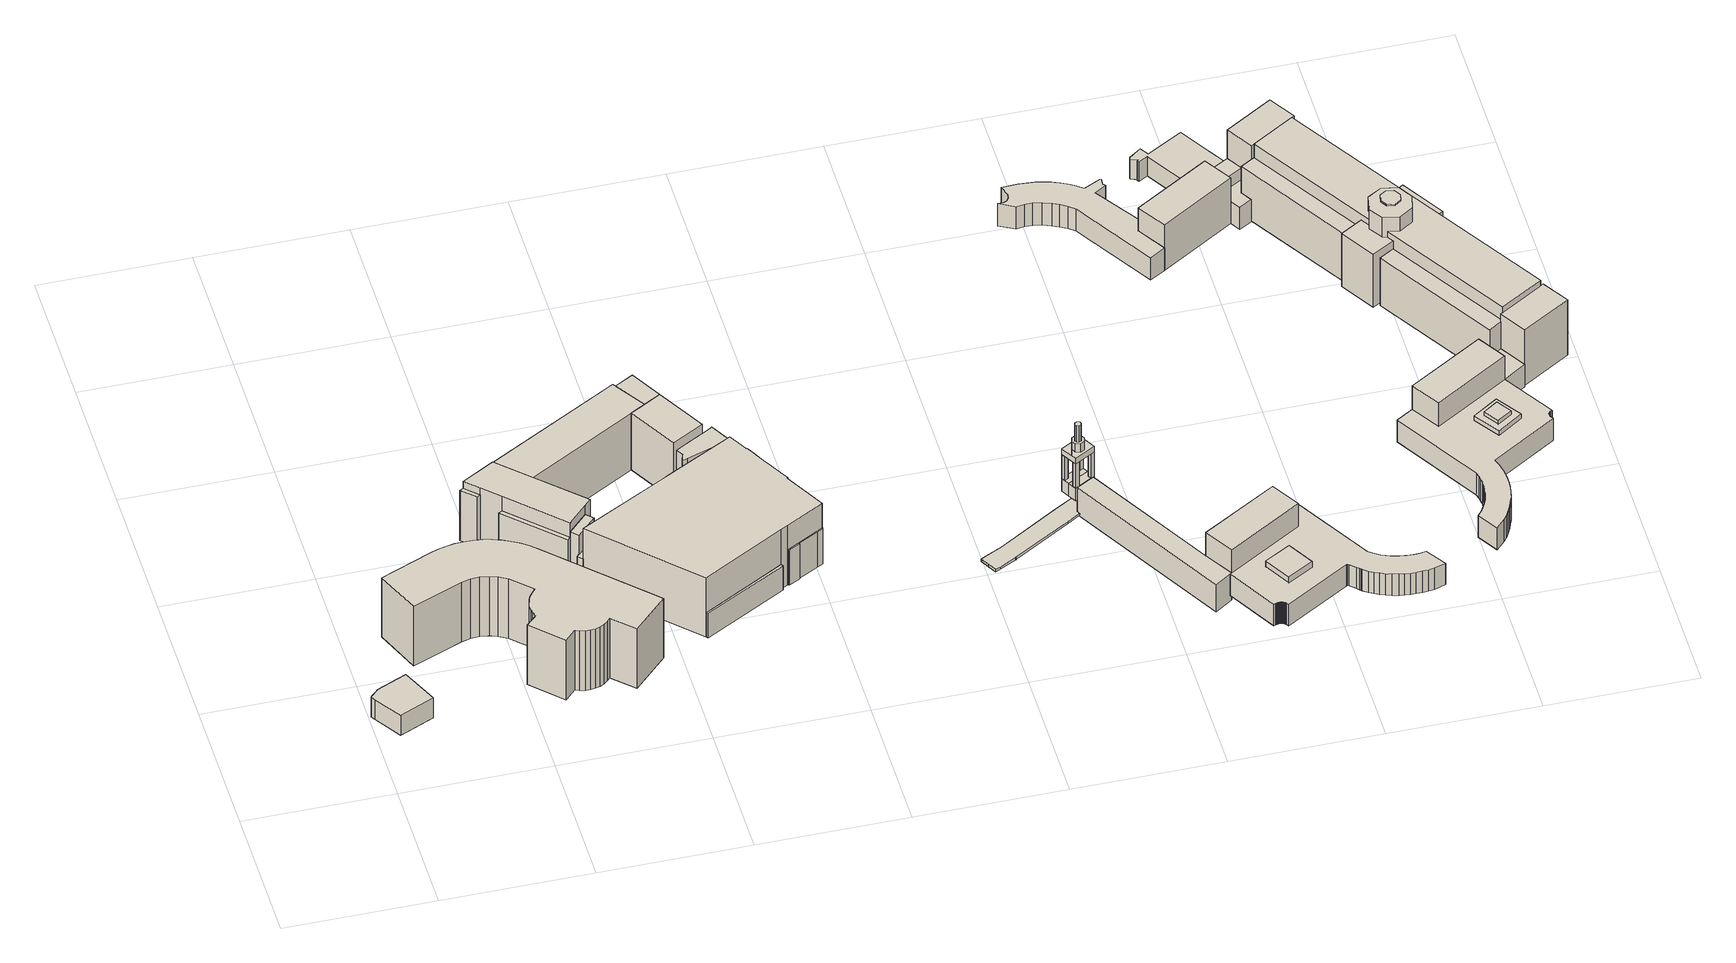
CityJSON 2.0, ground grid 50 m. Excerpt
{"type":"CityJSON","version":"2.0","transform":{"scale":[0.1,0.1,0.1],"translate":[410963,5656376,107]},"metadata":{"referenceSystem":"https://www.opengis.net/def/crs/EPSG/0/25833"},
"CityObjects":{
"building1":{"type":"Building","attributes":{"Dachtyp_tdc":"tdcPolyFlatRoof","Gemeindeschluessel":14612000,"Dachneigung":0,"QualitaetDacherkennung":56,"Geometrietyp2DReferenz":"3000","measuredHeight":8.36,"function":"31001_9998","roofType":"1000"},"geometry":[{"type":"Solid","lod":"1","boundaries":[[[[0,1,2,3,4,5,6,7,8,9]],[[10,11,12,13,14,15,16,17,18,19]],[[9,11,10,0]],[[8,12,11,9]],[[7,13,12,8]],[[6,14,13,7]],[[5,15,14,6]],[[4,16,15,5]],[[3,17,16,4]],[[2,18,17,3]],[[1,19,18,2]],[[0,10,19,1]]]]}]},
"building2":{"type":"Building","attributes":{"name":"Stadtbezirksamt Altstadt","Dachtyp_tdc":"tdcPolyFlatRoof","Gemeindeschluessel":14612000,"Dachneigung":0,"QualitaetDacherkennung":4,"Geometrietyp2DReferenz":"3000","measuredHeight":24.84,"function":"31001_3012","roofType":"1000"},"geometry":[{"type":"Solid","lod":"1","boundaries":[[[[20,21,22,23,24,25,26,27,28,29,30,31,32,33,34,35,36,37,38,39,40,41,42,43,44,45,46,47,48,49,50,51,52,53,54,55,56,57,58,59,60,61,62]],[[63,64,65,66,67,68,69,70,71,72,73,74,75,76,77,78,79,80,81,82,83,84,85,86,87,88,89,90,91,92,93,94,95,96,97,98,99,100,101,102,103,104,105]],[[62,64,63,20]],[[61,65,64,62]],[[60,66,65,61]],[[59,67,66,60]],[[58,68,67,59]],[[57,69,68,58]],[[56,70,69,57]],[[55,71,70,56]],[[54,72,71,55]],[[53,73,72,54]],[[52,74,73,53]],[[51,75,74,52]],[[50,76,75,51]],[[49,77,76,50]],[[48,78,77,49]],[[47,79,78,48]],[[46,80,79,47]],[[45,81,80,46]],[[44,82,81,45]],[[43,83,82,44]],[[42,84,83,43]],[[41,85,84,42]],[[40,86,85,41]],[[39,87,86,40]],[[38,88,87,39]],[[37,89,88,38]],[[36,90,89,37]],[[35,91,90,36]],[[34,92,91,35]],[[33,93,92,34]],[[32,94,93,33]],[[31,95,94,32]],[[30,96,95,31]],[[29,97,96,30]],[[28,98,97,29]],[[27,99,98,28]],[[26,100,99,27]],[[25,101,100,26]],[[24,102,101,25]],[[23,103,102,24]],[[22,104,103,23]],[[21,105,104,22]],[[20,63,105,21]]]]}]},
"building3":{"type":"Building","attributes":{"Gemeindeschluessel":14612000,"Geometrietyp2DReferenz":"3000","function":"31001_9998","roofType":"9999"},"children":["building3-1","building3-2","building3-3","building3-4","building3-5","building3-6","building3-7","building3-8","building3-9"]},
"building3-1":{"type":"BuildingPart","attributes":{"Dachtyp_tdc":"tdcPolyFlatRoof","Dachneigung":0,"QualitaetDacherkennung":13,"Geometrietyp2DReferenz":"3000","measuredHeight":17.8,"roofType":"1000"},"parents":["building3"],"geometry":[{"type":"Solid","lod":"1","boundaries":[[[[106,107,108,109]],[[110,111,112,113]],[[109,111,110,106]],[[108,112,111,109]],[[107,113,112,108]],[[106,110,113,107]]]]}]},
"building3-2":{"type":"BuildingPart","attributes":{"Dachtyp_tdc":"tdcHipAndGableRoof","Dachneigung":14.66,"QualitaetDacherkennung":58,"Geometrietyp2DReferenz":"3000","measuredHeight":24.56,"roofType":"5000"},"parents":["building3"],"geometry":[{"type":"Solid","lod":"1","boundaries":[[[[114,115,116,117]],[[118,119,120,121]],[[117,119,118,114]],[[116,120,119,117]],[[115,121,120,116]],[[114,118,121,115]]]]}]},
"building3-3":{"type":"BuildingPart","attributes":{"Dachtyp_tdc":"tdcPolyFlatRoof","Dachneigung":0,"QualitaetDacherkennung":63,"Geometrietyp2DReferenz":"3000","measuredHeight":20.06,"roofType":"1000"},"parents":["building3"],"geometry":[{"type":"Solid","lod":"1","boundaries":[[[[122,123,124,125,126]],[[127,128,129,130,112]],[[125,128,127,126]],[[124,129,128,125]],[[123,130,129,124]],[[122,112,130,123]],[[126,127,112,122]]]]}]},
"building3-4":{"type":"BuildingPart","attributes":{"Dachtyp_tdc":"tdcPolyFlatRoof","Dachneigung":0,"QualitaetDacherkennung":63,"Geometrietyp2DReferenz":"3000","measuredHeight":20.05,"roofType":"1000"},"parents":["building3"],"geometry":[{"type":"Solid","lod":"1","boundaries":[[[[131,132,133,134,135,136]],[[137,138,119,139,140,141]],[[136,138,137,131]],[[135,119,138,136]],[[134,139,119,135]],[[133,140,139,134]],[[132,141,140,133]],[[131,137,141,132]]]]}]},
"building3-5":{"type":"BuildingPart","attributes":{"Dachtyp_tdc":"tdcFreeFormRoof","Dachneigung":76.34,"QualitaetDacherkennung":14,"Geometrietyp2DReferenz":"3000","measuredHeight":22.86,"roofType":"5000"},"parents":["building3"],"geometry":[{"type":"Solid","lod":"1","boundaries":[[[[142,143,144,145,146,147,142,148,149]],[[150,151,152,150,153,154,155,140,139]],[[149,151,150,142]],[[148,152,151,149]],[[142,150,152,148]],[[147,153,150,142]],[[146,154,153,147]],[[145,155,154,146]],[[144,140,155,145]],[[143,139,140,144]],[[142,150,139,143]]]]}]},
"building3-6":{"type":"BuildingPart","attributes":{"Dachtyp_tdc":"tdcPolyFlatRoof","Dachneigung":0,"QualitaetDacherkennung":37,"Geometrietyp2DReferenz":"3000","measuredHeight":20.97,"roofType":"1000"},"parents":["building3"],"geometry":[{"type":"Solid","lod":"1","boundaries":[[[[156,157,158,159]],[[160,161,162,163]],[[159,161,160,156]],[[158,162,161,159]],[[157,163,162,158]],[[156,160,163,157]]]]}]},
"building3-7":{"type":"BuildingPart","attributes":{"Dachtyp_tdc":"tdcHipRoof","Dachneigung":14.99,"QualitaetDacherkennung":49,"Geometrietyp2DReferenz":"3000","measuredHeight":24.59,"roofType":"3200"},"parents":["building3"],"geometry":[{"type":"MultiSurface","lod":"1","boundaries":[[[164,165,166,167,168,167,169,170,171,172]],[[161,173,174,175,127,112,130,112,111,162]],[[172,173,161,164]],[[171,174,173,172]],[[170,175,174,171]],[[169,127,175,170]],[[167,112,127,169]],[[168,130,112,167]],[[166,111,112,167]],[[165,162,111,166]],[[164,161,162,165]]]}]},
"building3-8":{"type":"BuildingPart","attributes":{"Dachtyp_tdc":"tdcHipAndGableRoof","Dachneigung":14.1,"QualitaetDacherkennung":56,"Geometrietyp2DReferenz":"3000","measuredHeight":24.42,"roofType":"5000"},"parents":["building3"],"geometry":[{"type":"Solid","lod":"1","boundaries":[[[[114,176,177,178,179,180]],[[118,181,182,183,184,151]],[[180,181,118,114]],[[179,182,181,180]],[[178,183,182,179]],[[177,184,183,178]],[[176,151,184,177]],[[114,118,151,176]]]]}]},
"building3-9":{"type":"BuildingPart","attributes":{"Dachtyp_tdc":"tdcGableRoof","Dachneigung":14.91,"QualitaetDacherkennung":82,"Geometrietyp2DReferenz":"3000","measuredHeight":24.55,"roofType":"3100"},"parents":["building3"],"geometry":[{"type":"Solid","lod":"1","boundaries":[[[[185,186,187,188,189,190]],[[191,183,182,121,174,173]],[[190,183,191,185]],[[189,182,183,190]],[[188,121,182,189]],[[187,174,121,188]],[[186,173,174,187]],[[185,191,173,186]]]]}]},
"building4":{"type":"Building","attributes":{"name":"Gesundheitsberatungszentrum","Gemeindeschluessel":14612000,"Geometrietyp2DReferenz":"3000","function":"31001_3010","roofType":"9999"},"children":["building4-1","building4-2","building4-3","building4-4","building4-5","building4-6"]},
"building4-1":{"type":"BuildingPart","attributes":{"Dachtyp_tdc":"tdcHipRoof","Dachneigung":45.68,"QualitaetDacherkennung":22,"Geometrietyp2DReferenz":"3000","measuredHeight":26.24,"roofType":"3200"},"parents":["building4"],"geometry":[{"type":"Solid","lod":"1","boundaries":[[[[192,193,194,195,196,197,198,199]],[[200,201,202,203,204,205,206,207]],[[199,201,200,192]],[[198,202,201,199]],[[197,203,202,198]],[[196,204,203,197]],[[195,205,204,196]],[[194,206,205,195]],[[193,207,206,194]],[[192,200,207,193]]]]}]},
"building4-2":{"type":"BuildingPart","attributes":{"Dachtyp_tdc":"tdcFreeFormRoof","Dachneigung":18.18,"QualitaetDacherkennung":1,"Geometrietyp2DReferenz":"3000","measuredHeight":17.08,"roofType":"5000"},"parents":["building4"],"geometry":[{"type":"Solid","lod":"1","boundaries":[[[[208,209,210,211,212,213,214,215,216,217]],[[218,219,220,221,222,223,224,225,226,227]],[[217,219,218,208]],[[216,220,219,217]],[[215,221,220,216]],[[214,222,221,215]],[[213,223,222,214]],[[212,224,223,213]],[[211,225,224,212]],[[210,226,225,211]],[[209,227,226,210]],[[208,218,227,209]]]]}]},
"building4-3":{"type":"BuildingPart","attributes":{"Dachtyp_tdc":"tdcPolyFlatRoof","Dachneigung":0,"QualitaetDacherkennung":1,"Geometrietyp2DReferenz":"3000","measuredHeight":10.24,"roofType":"1000"},"parents":["building4"],"geometry":[{"type":"Solid","lod":"1","boundaries":[[[[228,229,230,231]],[[232,233,234,235]],[[231,233,232,228]],[[230,234,233,231]],[[229,235,234,230]],[[228,232,235,229]]]]}]},
"building4-4":{"type":"BuildingPart","attributes":{"Dachtyp_tdc":"tdcPolyFlatRoof","Dachneigung":2.8,"QualitaetDacherkennung":18,"Geometrietyp2DReferenz":"3000","measuredHeight":12.35,"roofType":"2100"},"parents":["building4"],"geometry":[{"type":"Solid","lod":"1","boundaries":[[[[236,237,238,239,240,241,242]],[[243,244,245,246,247,248,249]],[[242,244,243,236]],[[241,245,244,242]],[[240,246,245,241]],[[239,247,246,240]],[[238,248,247,239]],[[237,249,248,238]],[[236,243,249,237]]]]}]},
"building4-5":{"type":"BuildingPart","attributes":{"Dachtyp_tdc":"tdcPolyFlatRoof","Dachneigung":0,"QualitaetDacherkennung":1,"Geometrietyp2DReferenz":"3000","measuredHeight":9.23,"roofType":"1000"},"parents":["building4"],"geometry":[{"type":"Solid","lod":"1","boundaries":[[[[250,251,252,253,254,255]],[[256,257,203,201,258,259]],[[255,257,256,250]],[[254,203,257,255]],[[253,201,203,254]],[[252,258,201,253]],[[251,259,258,252]],[[250,256,259,251]]]]}]},
"building4-6":{"type":"BuildingPart","attributes":{"Dachtyp_tdc":"tdcFreeFormRoof","Dachneigung":11.39,"QualitaetDacherkennung":10,"Geometrietyp2DReferenz":"3000","measuredHeight":27.03,"roofType":"5000"},"parents":["building4"],"geometry":[{"type":"Solid","lod":"1","boundaries":[[[[260,261,262,263,264,265,266,267,268,269,270,271,272,273,274,275,276,277,278,279,280]],[[201,281,282,283,284,285,286,287,288,289,290,291,292,293,222,220,232,235,249,248,258]],[[280,281,201,260]],[[279,282,281,280]],[[278,283,282,279]],[[277,284,283,278]],[[276,285,284,277]],[[275,286,285,276]],[[274,287,286,275]],[[273,288,287,274]],[[272,289,288,273]],[[271,290,289,272]],[[270,291,290,271]],[[269,292,291,270]],[[268,293,292,269]],[[267,222,293,268]],[[266,220,222,267]],[[265,232,220,266]],[[264,235,232,265]],[[263,249,235,264]],[[262,248,249,263]],[[261,258,248,262]],[[260,201,258,261]]]]}]},
"building5":{"type":"Building","attributes":{"Erfassungsdatum_Objekt":"2021-12-02","BodenHoehe":108.66,"gemHoehe":0,"BauwerkHoehe":1,"Breite":6.5,"Gemeindeschluessel":"14612000","Geometrietyp2DReferenz":"3000","measuredHeight":1,"function":"53001_1800"},"geometry":[{"type":"Solid","lod":"1","boundaries":[[[[294,295,296,297,298,299,300,301,302,303,304,305,306,307,308,309,310,311]],[[312,313,314,315,316,317,318,319,320,321,322,323,324,325,326,327,328,329]],[[311,313,312,294]],[[310,314,313,311]],[[309,315,314,310]],[[308,316,315,309]],[[307,317,316,308]],[[306,318,317,307]],[[305,319,318,306]],[[304,320,319,305]],[[303,321,320,304]],[[302,322,321,303]],[[301,323,322,302]],[[300,324,323,301]],[[299,325,324,300]],[[298,326,325,299]],[[297,327,326,298]],[[296,328,327,297]],[[295,329,328,296]],[[294,312,329,295]]]]}]},
"building6":{"type":"Building","attributes":{"name":"Mathematisch-Physikalischer Salonngernentor","Gemeindeschluessel":14612000,"Dachneigung":33.72,"Dachorientierung":0,"MittlereTraufHoehe":129.92,"QualitaetDacherkennung":100,"ObjektHoehe":4.65,"BodenHoehe":129.92,"Geometrietyp2DReferenz":"3000","AbsoluteHoehe":134.57,"Dachflaeche":82.23,"measuredHeight":4.65,"function":"31001_3034","roofType":"3500","storeysAboveGround":2},"children":["building6-1","building6-2","building6-3","building6-4","building6-5","building6-6","building6-7","building6-8"],"geometry":[{"type":"Solid","lod":"1","boundaries":[[[[330,331,332,333]],[[334,335,336,337]],[[333,335,334,330]],[[332,336,335,333]],[[331,337,336,332]],[[330,334,337,331]]]]}]},
"building6-1":{"type":"BuildingPart","attributes":{"Dachneigung":5.96,"Dachorientierung":0,"MittlereTraufHoehe":133.5,"QualitaetDacherkennung":100,"BodenHoehe":129.92,"ObjektTeilHoehe":7.48,"Geometrietyp2DReferenz":"3000","AbsoluteHoehe":137.4,"Dachflaeche":77.12,"measuredHeight":7.48,"roofType":"3700","storeysAboveGround":2},"parents":["building6"],"geometry":[{"type":"Solid","lod":"1","boundaries":[[[[338,339,340,341,342,343,344,345]],[[346,347,348,349,350,351,352,353]],[[345,347,346,338]],[[344,348,347,345]],[[343,349,348,344]],[[342,350,349,343]],[[341,351,350,342]],[[340,352,351,341]],[[339,353,352,340]],[[338,346,353,339]]]]}]},
"building6-2":{"type":"BuildingPart","attributes":{"Dachneigung":90,"Dachorientierung":0,"MittlereTraufHoehe":129.92,"QualitaetDacherkennung":100,"BodenHoehe":119.81,"ObjektTeilHoehe":10.11,"Geometrietyp2DReferenz":"3000","AbsoluteHoehe":129.92,"Dachflaeche":1.86,"measuredHeight":10.11,"roofType":"1000","storeysAboveGround":3},"parents":["building6"],"geometry":[{"type":"Solid","lod":"1","boundaries":[[[[354,355,334,356]],[[357,358,359,360]],[[356,358,357,354]],[[334,359,358,356]],[[355,360,359,334]],[[354,357,360,355]]]]}]},
"building6-3":{"type":"BuildingPart","attributes":{"Dachneigung":90,"Dachorientierung":0,"MittlereTraufHoehe":119.81,"QualitaetDacherkennung":100,"BodenHoehe":114.51,"ObjektTeilHoehe":5.3,"Geometrietyp2DReferenz":"3000","AbsoluteHoehe":119.81,"Dachflaeche":24.57,"measuredHeight":5.3,"roofType":"1000","storeysAboveGround":2},"parents":["building6"],"geometry":[{"type":"Solid","lod":"1","boundaries":[[[[359,361,362,363]],[[364,365,366,367]],[[363,365,364,359]],[[362,366,365,363]],[[361,367,366,362]],[[359,364,367,361]]]]}]},
"building6-4":{"type":"BuildingPart","attributes":{"Dachneigung":6.76,"Dachorientierung":0,"MittlereTraufHoehe":137.99,"QualitaetDacherkennung":100,"BodenHoehe":135.34,"ObjektTeilHoehe":10.93,"Geometrietyp2DReferenz":"3000","AbsoluteHoehe":146.27,"Dachflaeche":27.13,"measuredHeight":10.93,"roofType":"4000","storeysAboveGround":4},"parents":["building6"],"geometry":[{"type":"Solid","lod":"1","boundaries":[[[[368,369,370,371,372,373,374,375]],[[376,377,378,379,380,381,382,383]],[[375,377,376,368]],[[374,378,377,375]],[[373,379,378,374]],[[372,380,379,373]],[[371,381,380,372]],[[370,382,381,371]],[[369,383,382,370]],[[368,376,383,369]]]]}]},
"building6-5":{"type":"BuildingPart","attributes":{"Dachneigung":90,"Dachorientierung":0,"MittlereTraufHoehe":129.92,"QualitaetDacherkennung":100,"BodenHoehe":119.81,"ObjektTeilHoehe":10.11,"Geometrietyp2DReferenz":"3000","AbsoluteHoehe":129.92,"Dachflaeche":1.86,"measuredHeight":10.11,"roofType":"1000","storeysAboveGround":3},"parents":["building6"],"geometry":[{"type":"Solid","lod":"1","boundaries":[[[[384,385,386,337]],[[387,388,389,390]],[[337,388,387,384]],[[386,389,388,337]],[[385,390,389,386]],[[384,387,390,385]]]]}]},
"building6-6":{"type":"BuildingPart","attributes":{"Dachneigung":90,"Dachorientierung":0,"MittlereTraufHoehe":119.81,"QualitaetDacherkennung":100,"BodenHoehe":114.51,"ObjektTeilHoehe":5.3,"Geometrietyp2DReferenz":"3000","AbsoluteHoehe":119.81,"Dachflaeche":24.6,"measuredHeight":5.3,"roofType":"1000","storeysAboveGround":2},"parents":["building6"],"geometry":[{"type":"Solid","lod":"1","boundaries":[[[[362,361,388,391]],[[366,392,393,367]],[[391,392,366,362]],[[388,393,392,391]],[[361,367,393,388]],[[362,366,367,361]]]]}]},
"building6-7":{"type":"BuildingPart","attributes":{"Dachneigung":90,"Dachorientierung":0,"MittlereTraufHoehe":129.92,"QualitaetDacherkennung":100,"BodenHoehe":119.81,"ObjektTeilHoehe":10.11,"Geometrietyp2DReferenz":"3000","AbsoluteHoehe":129.92,"Dachflaeche":1.86,"measuredHeight":10.11,"roofType":"1000","storeysAboveGround":3},"parents":["building6"],"geometry":[{"type":"Solid","lod":"1","boundaries":[[[[394,335,395,396]],[[397,398,399,363]],[[396,398,397,394]],[[395,399,398,396]],[[335,363,399,395]],[[394,397,363,335]]]]}]},
"building6-8":{"type":"BuildingPart","attributes":{"Dachneigung":90,"Dachorientierung":0,"MittlereTraufHoehe":129.92,"QualitaetDacherkennung":100,"BodenHoehe":119.81,"ObjektTeilHoehe":10.11,"Geometrietyp2DReferenz":"3000","AbsoluteHoehe":129.92,"Dachflaeche":1.86,"measuredHeight":10.11,"roofType":"1000","storeysAboveGround":3},"parents":["building6"],"geometry":[{"type":"Solid","lod":"1","boundaries":[[[[336,400,401,402]],[[391,403,404,405]],[[402,403,391,336]],[[401,404,403,402]],[[400,405,404,401]],[[336,391,405,400]]]]}]},
"building7":{"type":"Building","attributes":{"name":"Mathematisch-Physikalischer Salonnger","Gemeindeschluessel":14612000,"Dachneigung":90,"Dachorientierung":0,"MittlereTraufHoehe":119.81,"QualitaetDacherkennung":100,"ObjektHoehe":11.35,"BodenHoehe":108.46,"Geometrietyp2DReferenz":"3000","AbsoluteHoehe":119.81,"Dachflaeche":418.21,"measuredHeight":11.35,"function":"31001_3034","roofType":"1000","storeysAboveGround":4},"geometry":[{"type":"Solid","lod":"1","boundaries":[[[[406,407,408,409,410]],[[411,412,413,414,415]],[[410,412,411,406]],[[409,413,412,410]],[[408,414,413,409]],[[407,415,414,408]],[[406,411,415,407]]]]}]},
"building8":{"type":"Building","attributes":{"name":"Porzellansammlungnger","Gemeindeschluessel":14612000,"Dachneigung":90,"Dachorientierung":0,"MittlereTraufHoehe":119.81,"QualitaetDacherkennung":100,"ObjektHoehe":8.9,"BodenHoehe":110.91,"Geometrietyp2DReferenz":"3000","AbsoluteHoehe":119.81,"Dachflaeche":1436.01,"measuredHeight":8.9,"function":"31001_3034","roofType":"1000","storeysAboveGround":3},"children":["building8-1","building8-2"],"geometry":[{"type":"Solid","lod":"1","boundaries":[[[[416,417,418,419,420,421,422,423,406,410,424,425,426,427,428,429,430,431,432,433,434,435,436,437,438,439,440,441,442,443,444,445,446,447,448,449,450,451,452,453,454,455,456,457,458,459,460,461,462,463,464,465,466,467,468,469,470,471]],[[472,473,474,475,476,477,478,479,480,481,482,483,484,485,486,487,488,489,490,491,492,493,494,495,496,497,498,499,500,501,502,503,504,505,506,507,508,509,510,511,512,513,514,515,516,517,518,519,520,521,522,523,524,525,526,527,528,529]],[[471,473,472,416]],[[470,474,473,471]],[[469,475,474,470]],[[468,476,475,469]],[[467,477,476,468]],[[466,478,477,467]],[[465,479,478,466]],[[464,480,479,465]],[[463,481,480,464]],[[462,482,481,463]],[[461,483,482,462]],[[460,484,483,461]],[[459,485,484,460]],[[458,486,485,459]],[[457,487,486,458]],[[456,488,487,457]],[[455,489,488,456]],[[454,490,489,455]],[[453,491,490,454]],[[452,492,491,453]],[[451,493,492,452]],[[450,494,493,451]],[[449,495,494,450]],[[448,496,495,449]],[[447,497,496,448]],[[446,498,497,447]],[[445,499,498,446]],[[444,500,499,445]],[[443,501,500,444]],[[442,502,501,443]],[[441,503,502,442]],[[440,504,503,441]],[[439,505,504,440]],[[438,506,505,439]],[[437,507,506,438]],[[436,508,507,437]],[[435,509,508,436]],[[434,510,509,435]],[[433,511,510,434]],[[432,512,511,433]],[[431,513,512,432]],[[430,514,513,431]],[[429,515,514,430]],[[428,516,515,429]],[[427,517,516,428]],[[426,518,517,427]],[[425,519,518,426]],[[424,520,519,425]],[[410,521,520,424]],[[406,522,521,410]],[[423,523,522,406]],[[422,524,523,423]],[[421,525,524,422]],[[420,526,525,421]],[[419,527,526,420]],[[418,528,527,419]],[[417,529,528,418]],[[416,472,529,417]]]]}]},
"building8-1":{"type":"BuildingPart","attributes":{"Dachneigung":45,"Dachorientierung":58.84,"MittlereTraufHoehe":126.69,"QualitaetDacherkennung":100,"BodenHoehe":119.81,"ObjektTeilHoehe":12.42,"Geometrietyp2DReferenz":"3000","AbsoluteHoehe":132.23,"Dachflaeche":468.98,"measuredHeight":12.42,"roofType":"3200","storeysAboveGround":4},"parents":["building8"],"geometry":[{"type":"Solid","lod":"1","boundaries":[[[[530,531,532,533]],[[534,410,406,535]],[[533,410,534,530]],[[532,406,410,533]],[[531,535,406,532]],[[530,534,535,531]]]]}]},
"building8-2":{"type":"BuildingPart","attributes":{"Dachneigung":65.24,"Dachorientierung":0,"MittlereTraufHoehe":121.16,"QualitaetDacherkennung":100,"BodenHoehe":119.81,"ObjektTeilHoehe":3.64,"Geometrietyp2DReferenz":"3000","AbsoluteHoehe":123.45,"Dachflaeche":110.38,"measuredHeight":3.64,"roofType":"3500","storeysAboveGround":1},"parents":["building8"],"geometry":[{"type":"Solid","lod":"1","boundaries":[[[[536,537,538,539]],[[540,541,542,543]],[[539,541,540,536]],[[538,542,541,539]],[[537,543,542,538]],[[536,540,543,537]]]]}]},
"building9":{"type":"Building","attributes":{"name":"Gemäldegalerie Alte Meisternger","Gemeindeschluessel":14612000,"Dachneigung":66.45,"Dachorientierung":148.56,"MittlereTraufHoehe":134.71,"QualitaetDacherkennung":100,"ObjektHoehe":27.31,"BodenHoehe":111.05,"Geometrietyp2DReferenz":"3000","AbsoluteHoehe":138.36,"Dachflaeche":1936.6,"measuredHeight":27.31,"function":"31001_3034","roofType":"3100","storeysAboveGround":9},"children":["building9-1","building9-2","building9-3","building9-4","building9-5","building9-6","building9-7","building9-8","building9-9","building9-10","building9-11","building9-12","building9-13","building9-14","building9-15","building9-16","building9-17"],"geometry":[{"type":"Solid","lod":"1","boundaries":[[[[544,545,546,547]],[[548,549,550,551]],[[547,549,548,544]],[[546,550,549,547]],[[545,551,550,546]],[[544,548,551,545]]]]}]},
"building9-1":{"type":"BuildingPart","attributes":{"Dachneigung":73.88,"Dachorientierung":0,"MittlereTraufHoehe":143.91,"QualitaetDacherkennung":100,"BodenHoehe":143.91,"ObjektTeilHoehe":0.901,"Geometrietyp2DReferenz":"3000","AbsoluteHoehe":144.81,"Dachflaeche":33.53,"measuredHeight":0.901,"roofType":"3500","storeysAboveGround":1},"parents":["building9"],"geometry":[{"type":"Solid","lod":"1","boundaries":[[[[552,553,554,555,556,557,558,559]],[[560,561,562,563,564,565,566,567]],[[559,561,560,552]],[[558,562,561,559]],[[557,563,562,558]],[[556,564,563,557]],[[555,565,564,556]],[[554,566,565,555]],[[553,567,566,554]],[[552,560,567,553]]]]}]},
"building9-2":{"type":"BuildingPart","attributes":{"Dachneigung":44.98,"Dachorientierung":60.61,"MittlereTraufHoehe":122.81,"QualitaetDacherkennung":100,"BodenHoehe":111.12,"ObjektTeilHoehe":14.79,"Geometrietyp2DReferenz":"3000","AbsoluteHoehe":125.91,"Dachflaeche":83.81,"measuredHeight":14.79,"roofType":"3100","storeysAboveGround":5},"parents":["building9"],"geometry":[{"type":"Solid","lod":"1","boundaries":[[[[568,569,570,571]],[[572,573,574,575]],[[571,573,572,568]],[[570,574,573,571]],[[569,575,574,570]],[[568,572,575,569]]]]}]},
"building9-3":{"type":"BuildingPart","attributes":{"Dachneigung":90,"Dachorientierung":0,"MittlereTraufHoehe":119.81,"QualitaetDacherkennung":100,"BodenHoehe":111.64,"ObjektTeilHoehe":8.17,"Geometrietyp2DReferenz":"3000","AbsoluteHoehe":119.81,"Dachflaeche":343.1,"measuredHeight":8.17,"roofType":"1000","storeysAboveGround":3},"parents":["building9"],"geometry":[{"type":"Solid","lod":"1","boundaries":[[[[576,577,578,579,580,581,582,583,584,585,586,587,588,589,590]],[[591,592,593,594,595,596,597,598,599,600,601,602,603,604,605]],[[590,592,591,576]],[[589,593,592,590]],[[588,594,593,589]],[[587,595,594,588]],[[586,596,595,587]],[[585,597,596,586]],[[584,598,597,585]],[[583,599,598,584]],[[582,600,599,583]],[[581,601,600,582]],[[580,602,601,581]],[[579,603,602,580]],[[578,604,603,579]],[[577,605,604,578]],[[576,591,605,577]]]]}]},
"building9-4":{"type":"BuildingPart","attributes":{"Dachneigung":90,"Dachorientierung":0,"MittlereTraufHoehe":119.81,"QualitaetDacherkennung":100,"BodenHoehe":110.49,"ObjektTeilHoehe":9.32,"Geometrietyp2DReferenz":"3000","AbsoluteHoehe":119.81,"Dachflaeche":62.62,"measuredHeight":9.32,"roofType":"1000","storeysAboveGround":3},"parents":["building9"],"geometry":[{"type":"Solid","lod":"1","boundaries":[[[[606,607,608,609,610,611,612]],[[613,614,615,616,617,618,619]],[[612,614,613,606]],[[611,615,614,612]],[[610,616,615,611]],[[609,617,616,610]],[[608,618,617,609]],[[607,619,618,608]],[[606,613,619,607]]]]}]},
"building9-5":{"type":"BuildingPart","attributes":{"Dachneigung":90,"Dachorientierung":0,"MittlereTraufHoehe":119.81,"QualitaetDacherkennung":100,"BodenHoehe":110.5,"ObjektTeilHoehe":9.31,"Geometrietyp2DReferenz":"3000","AbsoluteHoehe":119.81,"Dachflaeche":532.3,"measuredHeight":9.31,"roofType":"1000","storeysAboveGround":3},"parents":["building9"],"geometry":[{"type":"Solid","lod":"1","boundaries":[[[[620,621,622,623,624,625,626,627,628,629,630,631,632,633,634,635,636,637,638,639,640,641,642,643,644,645,646,647,648,649,650,651,652,653,654,655,656,657,658,659,660,661,662,663,664,665,666,667]],[[668,669,670,671,672,673,674,675,676,677,678,679,680,681,682,683,684,685,686,687,688,689,690,691,692,693,694,695,696,697,698,699,700,701,702,703,704,705,706,707,708,709,710,711,712,713,714,715]],[[667,669,668,620]],[[666,670,669,667]],[[665,671,670,666]],[[664,672,671,665]],[[663,673,672,664]],[[662,674,673,663]],[[661,675,674,662]],[[660,676,675,661]],[[659,677,676,660]],[[658,678,677,659]],[[657,679,678,658]],[[656,680,679,657]],[[655,681,680,656]],[[654,682,681,655]],[[653,683,682,654]],[[652,684,683,653]],[[651,685,684,652]],[[650,686,685,651]],[[649,687,686,650]],[[648,688,687,649]],[[647,689,688,648]],[[646,690,689,647]],[[645,691,690,646]],[[644,692,691,645]],[[643,693,692,644]],[[642,694,693,643]],[[641,695,694,642]],[[640,696,695,641]],[[639,697,696,640]],[[638,698,697,639]],[[637,699,698,638]],[[636,700,699,637]],[[635,701,700,636]],[[634,702,701,635]],[[633,703,702,634]],[[632,704,703,633]],[[631,705,704,632]],[[630,706,705,631]],[[629,707,706,630]],[[628,708,707,629]],[[627,709,708,628]],[[626,710,709,627]],[[625,711,710,626]],[[624,712,711,625]],[[623,713,712,624]],[[622,714,713,623]],[[621,715,714,622]],[[620,668,715,621]]]]}]},
"building9-6":{"type":"BuildingPart","attributes":{"Dachneigung":90,"Dachorientierung":0,"MittlereTraufHoehe":130.77,"QualitaetDacherkennung":100,"BodenHoehe":110.92,"ObjektTeilHoehe":19.85,"Geometrietyp2DReferenz":"3000","AbsoluteHoehe":130.77,"Dachflaeche":268.6,"measuredHeight":19.85,"roofType":"1000","storeysAboveGround":7},"parents":["building9"],"geometry":[{"type":"Solid","lod":"1","boundaries":[[[[716,717,718,719]],[[720,721,722,723]],[[719,721,720,716]],[[718,722,721,719]],[[717,723,722,718]],[[716,720,723,717]]]]}]},
"building9-7":{"type":"BuildingPart","attributes":{"Dachneigung":45,"Dachorientierung":58.34,"MittlereTraufHoehe":126.69,"QualitaetDacherkennung":100,"BodenHoehe":110.76,"ObjektTeilHoehe":21.47,"Geometrietyp2DReferenz":"3000","AbsoluteHoehe":132.23,"Dachflaeche":468.98,"measuredHeight":21.47,"roofType":"3200","storeysAboveGround":7},"parents":["building9"],"geometry":[{"type":"Solid","lod":"1","boundaries":[[[[724,725,726,727]],[[728,729,730,731]],[[727,729,728,724]],[[726,730,729,727]],[[725,731,730,726]],[[724,728,731,725]]]]}]},
"building9-8":{"type":"BuildingPart","attributes":{"Dachneigung":90,"Dachorientierung":0,"MittlereTraufHoehe":130.77,"QualitaetDacherkennung":100,"BodenHoehe":110.86,"ObjektTeilHoehe":19.91,"Geometrietyp2DReferenz":"3000","AbsoluteHoehe":130.77,"Dachflaeche":262.35,"measuredHeight":19.91,"roofType":"1000","storeysAboveGround":7},"parents":["building9"],"geometry":[{"type":"Solid","lod":"1","boundaries":[[[[732,733,734,735]],[[736,737,738,739]],[[735,737,736,732]],[[734,738,737,735]],[[733,739,738,734]],[[732,736,739,733]]]]}]},
"building9-9":{"type":"BuildingPart","attributes":{"Dachneigung":78.91,"Dachorientierung":0,"MittlereTraufHoehe":121.16,"QualitaetDacherkennung":100,"BodenHoehe":119.81,"ObjektTeilHoehe":2.35,"Geometrietyp2DReferenz":"3000","AbsoluteHoehe":122.16,"Dachflaeche":106.11,"measuredHeight":2.35,"roofType":"3500","storeysAboveGround":1},"parents":["building9"],"geometry":[{"type":"Solid","lod":"1","boundaries":[[[[740,741,742,743]],[[744,745,746,747]],[[743,745,744,740]],[[742,746,745,743]],[[741,747,746,742]],[[740,744,747,741]]]]}]},
"building9-10":{"type":"BuildingPart","attributes":{"Dachneigung":45,"Dachorientierung":58.34,"MittlereTraufHoehe":126.69,"QualitaetDacherkennung":100,"BodenHoehe":110.5,"ObjektTeilHoehe":21.73,"Geometrietyp2DReferenz":"3000","AbsoluteHoehe":132.23,"Dachflaeche":468.98,"measuredHeight":21.73,"roofType":"3200","storeysAboveGround":7},"parents":["building9"],"geometry":[{"type":"Solid","lod":"1","boundaries":[[[[748,749,750,751]],[[617,670,669,752]],[[751,670,617,748]],[[750,669,670,751]],[[749,752,669,750]],[[748,617,752,749]]]]}]},
"building9-11":{"type":"BuildingPart","attributes":{"Dachneigung":79.91,"Dachorientierung":58.56,"MittlereTraufHoehe":133.5,"QualitaetDacherkennung":100,"BodenHoehe":111.85,"ObjektTeilHoehe":22.86,"Geometrietyp2DReferenz":"3000","AbsoluteHoehe":134.71,"Dachflaeche":119.22,"measuredHeight":22.86,"roofType":"5000","storeysAboveGround":8},"parents":["building9"],"geometry":[{"type":"Solid","lod":"1","boundaries":[[[[753,754,755,756]],[[757,758,759,760]],[[756,758,757,753]],[[755,759,758,756]],[[754,760,759,755]],[[753,757,760,754]]]]}]},
"building9-12":{"type":"BuildingPart","attributes":{"Dachneigung":90,"Dachorientierung":0,"MittlereTraufHoehe":134.71,"QualitaetDacherkennung":100,"BodenHoehe":111.96,"ObjektTeilHoehe":22.75,"Geometrietyp2DReferenz":"3000","AbsoluteHoehe":134.71,"Dachflaeche":49.97,"measuredHeight":22.75,"roofType":"1000","storeysAboveGround":8},"parents":["building9"],"geometry":[{"type":"Solid","lod":"1","boundaries":[[[[761,762,763,764]],[[765,766,767,768]],[[764,766,765,761]],[[763,767,766,764]],[[762,768,767,763]],[[761,765,768,762]]]]}]},
"building9-13":{"type":"BuildingPart","attributes":{"Dachneigung":26.23,"Dachorientierung":0,"MittlereTraufHoehe":139.72,"QualitaetDacherkennung":100,"BodenHoehe":111.89,"ObjektTeilHoehe":32.92,"Geometrietyp2DReferenz":"3000","AbsoluteHoehe":144.81,"Dachflaeche":225.35,"measuredHeight":32.92,"roofType":"3700","storeysAboveGround":11},"parents":["building9"],"geometry":[{"type":"Solid","lod":"1","boundaries":[[[[769,770,771,772,773,774,775,776]],[[777,778,779,780,781,782,783,784]],[[776,778,777,769]],[[775,779,778,776]],[[774,780,779,775]],[[773,781,780,774]],[[772,782,781,773]],[[771,783,782,772]],[[770,784,783,771]],[[769,777,784,770]]]]}]},
"building9-14":{"type":"BuildingPart","attributes":{"Dachneigung":66.45,"Dachorientierung":148.56,"MittlereTraufHoehe":134.26,"QualitaetDacherkennung":100,"BodenHoehe":110.99,"ObjektTeilHoehe":27.37,"Geometrietyp2DReferenz":"3000","AbsoluteHoehe":138.36,"Dachflaeche":213.99,"measuredHeight":27.37,"roofType":"3100","storeysAboveGround":9},"parents":["building9"],"geometry":[{"type":"Solid","lod":"1","boundaries":[[[[785,786,787,788]],[[789,790,791,792]],[[788,790,789,785]],[[787,791,790,788]],[[786,792,791,787]],[[785,789,792,786]]]]}]},
"building9-15":{"type":"BuildingPart","attributes":{"Dachneigung":74.89,"Dachorientierung":0,"MittlereTraufHoehe":122.8,"QualitaetDacherkennung":100,"BodenHoehe":121.58,"ObjektTeilHoehe":2.02,"Geometrietyp2DReferenz":"3000","AbsoluteHoehe":123.6,"Dachflaeche":36.4,"measuredHeight":2.02,"roofType":"3500","storeysAboveGround":1},"parents":["building9"],"geometry":[{"type":"Solid","lod":"1","boundaries":[[[[793,794,795,796]],[[797,798,799,800]],[[796,798,797,793]],[[795,799,798,796]],[[794,800,799,795]],[[793,797,800,794]]]]}]},
"building9-16":{"type":"BuildingPart","attributes":{"Dachneigung":90,"Dachorientierung":0,"MittlereTraufHoehe":119.81,"QualitaetDacherkennung":100,"BodenHoehe":110.58,"ObjektTeilHoehe":9.23,"Geometrietyp2DReferenz":"3000","AbsoluteHoehe":119.81,"Dachflaeche":1549.89,"measuredHeight":9.23,"roofType":"1000","storeysAboveGround":3},"parents":["building9"],"geometry":[{"type":"Solid","lod":"1","boundaries":[[[[801,802,803,804,805,806,807,808,809,810,811,812,813,814,815,816,817,818,819,820,821,822,823,824,825,826,827,828,829,830,831,832,833,834,835,836,837,838,839,840,841,842,843,844,845,846,847,848,849,850,851,852,853,854,855,856,857,858,859,860,861,862]],[[863,864,865,866,867,868,869,870,871,872,873,874,875,876,877,878,879,880,881,882,883,884,885,886,887,888,889,890,891,892,893,894,895,896,897,898,899,900,901,902,903,904,905,906,907,908,909,910,911,912,913,914,915,916,917,918,919,920,921,922,923,924]],[[862,864,863,801]],[[861,865,864,862]],[[860,866,865,861]],[[859,867,866,860]],[[858,868,867,859]],[[857,869,868,858]],[[856,870,869,857]],[[855,871,870,856]],[[854,872,871,855]],[[853,873,872,854]],[[852,874,873,853]],[[851,875,874,852]],[[850,876,875,851]],[[849,877,876,850]],[[848,878,877,849]],[[847,879,878,848]],[[846,880,879,847]],[[845,881,880,846]],[[844,882,881,845]],[[843,883,882,844]],[[842,884,883,843]],[[841,885,884,842]],[[840,886,885,841]],[[839,887,886,840]],[[838,888,887,839]],[[837,889,888,838]],[[836,890,889,837]],[[835,891,890,836]],[[834,892,891,835]],[[833,893,892,834]],[[832,894,893,833]],[[831,895,894,832]],[[830,896,895,831]],[[829,897,896,830]],[[828,898,897,829]],[[827,899,898,828]],[[826,900,899,827]],[[825,901,900,826]],[[824,902,901,825]],[[823,903,902,824]],[[822,904,903,823]],[[821,905,904,822]],[[820,906,905,821]],[[819,907,906,820]],[[818,908,907,819]],[[817,909,908,818]],[[816,910,909,817]],[[815,911,910,816]],[[814,912,911,815]],[[813,913,912,814]],[[812,914,913,813]],[[811,915,914,812]],[[810,916,915,811]],[[809,917,916,810]],[[808,918,917,809]],[[807,919,918,808]],[[806,920,919,807]],[[805,921,920,806]],[[804,922,921,805]],[[803,923,922,804]],[[802,924,923,803]],[[801,863,924,802]]]]}]},
"building9-17":{"type":"BuildingPart","attributes":{"Dachneigung":90,"Dachorientierung":0,"MittlereTraufHoehe":134.26,"QualitaetDacherkennung":100,"BodenHoehe":111.15,"ObjektTeilHoehe":23.1,"Geometrietyp2DReferenz":"3000","AbsoluteHoehe":134.26,"Dachflaeche":196.17,"measuredHeight":23.1,"roofType":"1000","storeysAboveGround":8},"parents":["building9"],"geometry":[{"type":"Solid","lod":"1","boundaries":[[[[925,926,927,928]],[[929,930,931,932]],[[928,930,929,925]],[[927,931,930,928]],[[926,932,931,927]],[[925,929,932,926]]]]}]}
},
"vertices":[
[75,252,85],[192,304,85],[190,308,85],[150,398,85],[137,427,85],[37,383,85],[26,372,85],[12,359,85],[9,355,85],[18,340,85],[75,252,2],[18,340,2],[9,355,2],[12,359,2],[26,372,2],[37,383,2],[137,427,2],[150,398,2],[190,308,2],[192,304,2],
[745,310,269],[756,322,269],[825,255,269],[938,368,269],[620,684,269],[599,704,269],[574,722,269],[550,736,269],[524,748,269],[496,758,269],[468,765,269],[440,769,269],[410,770,269],[381,769,269],[353,764,269],[324,757,269],[297,747,269],[126,676,269],[187,525,269],[357,594,269],[388,602,269],[417,603,269],[447,599,269],[472,589,269],[500,572,269],[567,508,269],[555,494,269],[545,481,269],[538,467,269],[534,453,269],[531,437,269],[532,420,269],[534,407,269],[539,390,269],[504,357,269],[601,259,269],[638,296,269],[652,290,269],[671,286,269],[687,286,269],[703,288,269],[718,293,269],[733,300,269],[745,310,21],[733,300,21],[718,293,21],[703,288,21],[687,286,21],[671,286,21],[652,290,21],[638,296,21],[601,259,21],[504,357,21],[539,390,21],[534,407,21],[532,420,21],[531,437,21],[534,453,21],[538,467,21],[545,481,21],[555,494,21],[567,508,21],[500,572,21],[472,589,21],[447,599,21],[417,603,21],[388,602,21],[357,594,21],[187,525,21],[126,676,21],[297,747,21],[324,757,21],[353,764,21],[381,769,21],[410,770,21],[440,769,21],[468,765,21],[496,758,21],[524,748,21],[550,736,21],[574,722,21],[599,704,21],[620,684,21],[938,368,21],[825,255,21],[756,322,21],
[562,930,211],[738,758,211],[747,768,211],[574,936,211],[562,930,33],[574,936,33],[747,768,33],[738,758,33],
[1158,1261,270],[1053,1202,270],[1145,1038,270],[1250,1098,270],[1158,1261,33],[1250,1098,33],[1145,1038,33],[1053,1202,33],
[747,768,233],[748,768,233],[770,746,233],[833,811,233],[811,833,233],[811,833,33],[833,811,33],[770,746,33],[748,768,33],
[1170,1021,233],[1264,1073,233],[1252,1095,233],[1251,1095,233],[1250,1098,233],[1158,1045,233],[1170,1021,33],[1158,1045,33],[1251,1095,33],[1252,1095,33],[1264,1073,33],
[1149,1279,166],[1251,1095,166],[1252,1095,166],[1257,1099,166],[1263,1102,166],[1160,1285,166],[1139,1296,166],[1129,1313,166],[1149,1279,33],[1129,1313,33],[1139,1296,33],[1160,1285,33],[1263,1102,33],[1257,1099,33],
[464,1025,242],[507,983,242],[519,990,242],[476,1032,242],[464,1025,33],[476,1032,33],[519,990,33],[507,983,33],
[476,1032,271],[519,990,271],[574,936,271],[747,768,271],[748,768,271],[811,833,271],[832,855,271],[687,996,271],[586,1094,271],[586,1094,33],[687,996,33],[832,855,33],
[1129,1313,270],[1099,1367,270],[1037,1333,270],[1104,1230,270],[1112,1235,270],[1112,1235,33],[1104,1230,33],[1037,1333,33],[1099,1367,33],
[1030,1343,269],[586,1094,269],[687,996,269],[1053,1202,269],[1104,1230,269],[1037,1333,269],[1030,1343,33],
[1276,1081,268],[1264,1073,268],[1170,1021,268],[1145,1006,268],[1158,983,268],[1150,956,268],[1169,962,268],[1315,1010,268],[1276,1081,34],[1315,1010,34],[1169,962,34],[1150,956,34],[1158,983,34],[1145,1006,34],[1170,1021,34],[1264,1073,34],
[1392,575,180],[1429,595,180],[1428,596,180],[1495,633,180],[1513,642,180],[1514,646,180],[1513,648,180],[1493,637,180],[1386,578,180],[1388,576,180],[1392,575,34],[1388,576,34],[1386,578,34],[1493,637,34],[1513,648,34],[1514,646,34],[1513,642,34],[1495,633,34],[1428,596,34],[1429,595,34],
[1362,565,136],[1085,412,136],[1090,407,136],[1366,558,136],[1362,565,34],[1366,558,34],[1090,407,34],[1085,412,34],
[760,737,156],[775,722,156],[1071,880,156],[1037,943,156],[876,855,156],[833,811,156],[770,746,156],[760,737,34],[770,746,34],[833,811,34],[876,855,34],[1037,943,34],[1071,880,34],[775,722,34],
[1083,892,126],[1079,889,126],[1081,885,126],[1315,1010,126],[1150,956,126],[1108,942,126],[1083,892,34],[1108,942,34],[1081,885,34],[1079,889,34],
[1315,1010,282],[1081,885,282],[1071,880,282],[775,722,282],[1085,412,282],[1362,565,282],[1386,578,282],[1513,648,282],[1506,661,282],[1437,786,282],[1440,788,282],[1425,816,282],[1420,824,282],[1409,843,282],[1405,851,282],[1388,881,282],[1383,890,282],[1373,908,282],[1368,918,282],[1353,945,282],[1351,944,282],[1351,944,34],[1353,945,34],[1368,918,34],[1373,908,34],[1383,890,34],[1388,881,34],[1405,851,34],[1409,843,34],[1420,824,34],[1425,816,34],[1440,788,34],[1437,786,34],[1506,661,34],
[1992,548,27],[2007,519,27],[2022,491,27],[2040,500,27],[2096,529,27],[2097,529,27],[2098,530,27],[2292,647,27],[2378,699,27],[2397,710,27],[2380,738,27],[2364,766,27],[2345,755,27],[2345,754,27],[2344,754,27],[2258,703,27],[2066,586,27],[2010,558,27],[1992,548,17],[2010,558,17],[2066,586,17],[2258,703,17],[2344,754,17],[2345,754,17],[2345,755,17],[2364,766,17],[2380,738,17],[2397,710,17],[2378,699,17],[2292,647,17],[2098,530,17],[2097,529,17],[2096,529,17],[2040,500,17],[2022,491,17],[2007,519,17],
[2394,718,252],[2363,772,252],[2294,733,252],[2325,679,252],[2394,718,229],[2325,679,229],[2294,733,229],[2363,772,229],
[2361,712,285],[2365,728,285],[2357,742,285],[2341,747,285],[2327,738,285],[2323,723,285],[2331,708,285],[2347,704,285],[2361,712,229],[2347,704,229],[2331,708,229],[2323,723,229],[2327,738,229],[2341,747,229],[2357,742,229],[2365,728,229],
[2375,723,229],[2382,711,229],[2387,729,229],[2375,723,128],[2387,729,128],[2394,718,128],[2382,711,128],
[2379,744,128],[2309,706,128],[2325,679,128],[2394,718,75],[2325,679,75],[2309,706,75],[2379,744,75],
[2352,719,351],[2355,726,351],[2351,734,351],[2343,736,351],[2336,732,351],[2333,724,351],[2337,717,351],[2345,715,351],[2352,719,283],[2345,715,283],[2337,717,283],[2333,724,283],[2336,732,283],[2343,736,283],[2351,734,283],[2355,726,283],
[2351,765,229],[2358,753,229],[2370,760,229],[2351,765,128],[2363,772,128],[2370,760,128],[2358,753,128],
[2294,733,128],[2294,733,75],[2363,772,75],
[2318,690,229],[2337,685,229],[2330,697,229],[2318,690,128],[2330,697,128],[2337,685,128],
[2301,721,229],[2313,728,229],[2306,739,229],[2306,739,128],[2313,728,128],[2301,721,128],
[2634,284,128],[2389,715,128],[2330,682,128],[2632,148,128],[2691,189,128],[2634,284,15],[2691,189,15],[2632,148,15],[2330,682,15],[2389,715,15],
[3196,137,128],[3183,141,128],[3168,147,128],[3153,154,128],[3142,161,128],[3131,169,128],[3118,179,128],[2947,472,128],[2686,185,128],[2781,18,128],[2788,21,128],[2790,22,128],[2792,23,128],[2794,24,128],[2796,24,128],[2798,24,128],[2799,24,128],[2801,24,128],[2803,24,128],[2806,24,128],[2808,23,128],[2810,22,128],[2812,21,128],[2814,20,128],[2815,19,128],[2817,18,128],[2818,17,128],[2819,16,128],[2821,14,128],[2825,7,128],[3042,137,128],[3046,137,128],[3049,137,128],[3069,117,128],[3077,109,128],[3080,106,128],[3083,103,128],[3100,91,128],[3115,82,128],[3131,74,128],[3148,67,128],[3167,60,128],[3187,55,128],[3204,52,128],[3222,50,128],[3240,50,128],[3260,50,128],[3280,51,128],[3300,54,128],[3337,66,128],[3294,134,128],[3277,131,128],[3260,129,128],[3243,130,128],[3225,131,128],[3209,134,128],[3196,137,39],[3209,134,39],[3225,131,39],[3243,130,39],[3260,129,39],[3277,131,39],[3294,134,39],[3337,66,39],[3300,54,39],[3280,51,39],[3260,50,39],[3240,50,39],[3222,50,39],[3204,52,39],[3187,55,39],[3167,60,39],[3148,67,39],[3131,74,39],[3115,82,39],[3100,91,39],[3083,103,39],[3080,106,39],[3077,109,39],[3069,117,39],[3049,137,39],[3046,137,39],[3042,137,39],[2825,7,39],[2821,14,39],[2819,16,39],[2818,17,39],[2817,18,39],[2815,19,39],[2814,20,39],[2812,21,39],[2810,22,39],[2808,23,39],[2806,24,39],[2803,24,39],[2801,24,39],[2799,24,39],[2798,24,39],[2796,24,39],[2794,24,39],[2792,23,39],[2790,22,39],[2788,21,39],[2781,18,39],[2686,185,39],[2691,189,39],[2634,284,39],[2947,472,39],[3118,179,39],[3131,169,39],[3142,161,39],[3153,154,39],[3168,147,39],[3183,141,39],
[2942,341,225],[2885,435,225],[2634,284,225],[2691,189,225],[2942,341,128],[2885,435,128],
[2936,151,153],[2886,239,153],[2800,190,153],[2850,102,153],[2936,151,128],[2850,102,128],[2800,190,128],[2886,239,128],
[3753,968,295],[3895,1055,295],[3342,1959,295],[3200,1872,295],[3753,968,40],[3200,1872,40],[3342,1959,40],[3895,1055,40],
[3550,1431,374],[3555,1456,374],[3541,1478,374],[3516,1483,374],[3494,1469,374],[3489,1444,374],[3503,1422,374],[3528,1417,374],[3550,1431,369],[3528,1417,369],[3503,1422,369],[3489,1444,369],[3494,1469,369],[3516,1483,369],[3541,1478,369],[3555,1456,369],
[3169,1903,174],[3136,1955,174],[3053,1908,174],[3086,1856,174],[3169,1903,41],[3086,1856,41],[3053,1908,41],[3136,1955,41],
[3087,2076,128],[3041,2154,128],[2919,2084,128],[2901,2113,128],[2861,2082,128],[2860,2075,128],[2883,2065,128],[2879,2063,128],[2883,2056,128],[2914,2075,128],[3025,1891,128],[3154,1966,128],[3105,2045,128],[3103,2048,128],[3088,2074,128],[3087,2076,46],[3088,2074,46],[3103,2048,46],[3105,2045,46],[3154,1966,46],[3025,1891,46],[2914,2075,46],[2883,2056,46],[2879,2063,46],[2883,2065,46],[2860,2075,46],[2861,2082,46],[2901,2113,46],[2919,2084,46],[3041,2154,46],
[3191,1866,128],[3169,1903,128],[3086,1856,128],[3111,1814,128],[3130,1780,128],[3173,1805,128],[3151,1842,128],[3191,1866,35],[3151,1842,35],[3173,1805,35],[3130,1780,35],[3111,1814,35],[3086,1856,35],[3169,1903,35],
[2837,1775,128],[2718,1954,128],[2757,1979,128],[2753,1986,128],[2749,1984,128],[2751,2009,128],[2746,2010,128],[2691,1983,128],[2669,2001,128],[2652,2012,128],[2626,2025,128],[2600,2036,128],[2580,2042,128],[2552,2048,128],[2499,2053,128],[2445,2051,128],[2456,2015,128],[2456,2012,128],[2456,2010,128],[2456,2008,128],[2456,2006,128],[2455,2004,128],[2455,2002,128],[2454,2000,128],[2453,1998,128],[2452,1996,128],[2452,1995,128],[2450,1993,128],[2449,1991,128],[2448,1990,128],[2446,1988,128],[2444,1987,128],[2443,1986,128],[2441,1985,128],[2439,1984,128],[2436,1983,128],[2416,1983,128],[2467,1955,128],[2496,1959,128],[2521,1958,128],[2550,1952,128],[2578,1941,128],[2599,1931,128],[2623,1917,128],[2643,1900,128],[2809,1628,128],[2861,1660,128],[2803,1755,128],[2837,1775,35],[2803,1755,35],[2861,1660,35],[2809,1628,35],[2643,1900,35],[2623,1917,35],[2599,1931,35],[2578,1941,35],[2550,1952,35],[2521,1958,35],[2496,1959,35],[2467,1955,35],[2416,1983,35],[2436,1983,35],[2439,1984,35],[2441,1985,35],[2443,1986,35],[2444,1987,35],[2446,1988,35],[2448,1990,35],[2449,1991,35],[2450,1993,35],[2452,1995,35],[2452,1996,35],[2453,1998,35],[2454,2000,35],[2455,2002,35],[2455,2004,35],[2456,2006,35],[2456,2008,35],[2456,2010,35],[2456,2012,35],[2456,2015,35],[2445,2051,35],[2499,2053,35],[2552,2048,35],[2580,2042,35],[2600,2036,35],[2626,2025,35],[2652,2012,35],[2669,2001,35],[2691,1983,35],[2746,2010,35],[2751,2009,35],[2749,1984,35],[2753,1986,35],[2757,1979,35],[2718,1954,35],
[3703,938,238],[3753,968,238],[3509,1366,238],[3460,1336,238],[3703,938,39],[3460,1336,39],[3509,1366,39],[3753,968,39],
[3721,825,225],[3663,919,225],[3413,766,225],[3472,671,225],[3721,825,38],[3472,671,38],[3413,766,38],[3663,919,38],
[3389,1452,238],[3438,1482,238],[3200,1872,238],[3151,1842,238],[3389,1452,39],[3151,1842,39],[3200,1872,39],[3438,1482,39],
[3726,640,147],[3669,725,147],[3584,669,147],[3641,584,147],[3726,640,128],[3641,584,128],[3584,669,128],[3669,725,128],
[3111,1814,225],[3053,1908,225],[2803,1755,225],[2861,1660,225],[3053,1908,35],
[3509,1366,271],[3438,1482,271],[3365,1438,271],[3435,1322,271],[3509,1366,49],[3435,1322,49],[3365,1438,49],[3438,1482,49],
[3599,1596,277],[3574,1581,277],[3663,1436,277],[3688,1451,277],[3599,1596,50],[3688,1451,50],[3663,1436,50],[3574,1581,50],
[3581,1409,353],[3592,1462,353],[3563,1509,353],[3509,1520,353],[3463,1491,353],[3451,1437,353],[3481,1391,353],[3534,1379,353],[3581,1409,49],[3534,1379,49],[3481,1391,49],[3451,1437,49],[3463,1491,49],[3509,1520,49],[3563,1509,49],[3592,1462,49],
[3191,1866,293],[3351,1965,293],[3297,2054,293],[3136,1955,293],[3191,1866,40],[3136,1955,40],[3297,2054,40],[3351,1965,40],
[3696,646,162],[3663,696,162],[3614,663,162],[3647,614,162],[3696,646,146],[3647,614,146],[3614,663,146],[3663,696,146],
[3721,825,128],[3798,873,128],[3744,962,128],[3703,938,128],[3684,970,128],[3648,948,128],[3663,919,128],[3357,730,128],[3531,437,128],[3535,420,128],[3537,406,128],[3539,393,128],[3539,389,128],[3538,371,128],[3537,357,128],[3534,340,128],[3529,322,128],[3525,309,128],[3517,292,128],[3508,276,128],[3501,265,128],[3489,251,128],[3531,181,128],[3561,213,128],[3573,229,128],[3583,247,128],[3592,265,128],[3599,283,128],[3606,302,128],[3607,306,128],[3612,329,128],[3615,348,128],[3617,368,128],[3617,388,128],[3616,408,128],[3614,428,128],[3610,448,128],[3609,451,128],[3600,478,128],[3821,617,128],[3815,626,128],[3814,627,128],[3814,628,128],[3814,630,128],[3813,631,128],[3813,632,128],[3813,634,128],[3813,635,128],[3813,636,128],[3813,637,128],[3814,639,128],[3814,641,128],[3815,642,128],[3815,643,128],[3816,644,128],[3817,645,128],[3818,646,128],[3818,647,128],[3819,648,128],[3820,649,128],[3822,650,128],[3827,653,128],[3721,825,36],[3827,653,36],[3822,650,36],[3820,649,36],[3819,648,36],[3818,647,36],[3818,646,36],[3817,645,36],[3816,644,36],[3815,643,36],[3815,642,36],[3814,641,36],[3814,639,36],[3813,637,36],[3813,636,36],[3813,635,36],[3813,634,36],[3813,632,36],[3813,631,36],[3814,630,36],[3814,628,36],[3814,627,36],[3815,626,36],[3821,617,36],[3600,478,36],[3609,451,36],[3610,448,36],[3614,428,36],[3616,408,36],[3617,388,36],[3617,368,36],[3615,348,36],[3612,329,36],[3607,306,36],[3606,302,36],[3599,283,36],[3592,265,36],[3583,247,36],[3573,229,36],[3561,213,36],[3531,181,36],[3489,251,36],[3501,265,36],[3508,276,36],[3517,292,36],[3525,309,36],[3529,322,36],[3534,340,36],[3537,357,36],[3538,371,36],[3539,389,36],[3539,393,36],[3537,406,36],[3535,420,36],[3531,437,36],[3357,730,36],[3663,919,36],[3648,948,36],[3684,970,36],[3703,938,36],[3744,962,36],[3798,873,36],
[3798,873,273],[3959,972,273],[3904,1060,273],[3744,962,273],[3798,873,42],[3744,962,42],[3904,1060,42],[3959,972,42]
]}
